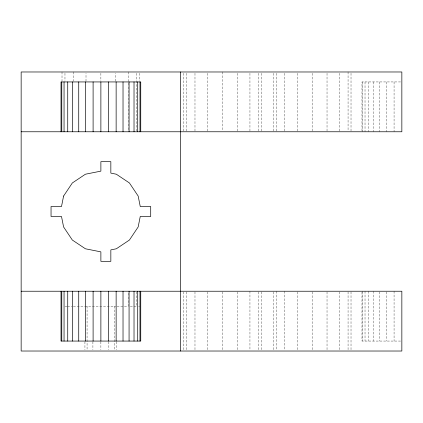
<?xml version="1.0" encoding="UTF-8"?>
<svg xmlns="http://www.w3.org/2000/svg" width="423" height="423" viewBox="0 0 423 423"><rect width="100%" height="100%" fill="white"/><g stroke="black" fill="none" stroke-linecap="round" stroke-linejoin="round"><path stroke-width="0.32" stroke-dasharray="2.12 1.59" d="M86.006 81.174L86.006 73.29M115.754 81.174L115.754 73.29M400.555 81.94L361.988 81.94L361.988 131.77M64.968 306.178L66.913 306.178M67.564 306.178L72.1 306.178M73.396 306.178L84.743 306.178M84.933 306.178L115.754 306.178M117.012 306.178L128.359 306.178L128.359 291.875M130.305 306.178L136.788 306.178L136.788 291.875M138.559 306.178L139.743 306.178M400.555 341.06L361.988 341.06L361.988 291.23M394.072 81.94L394.072 131.77M394.072 291.23L394.072 341.06M386.596 81.94L386.596 131.77M386.596 291.886L386.596 341.06M379.701 81.94L379.701 131.77M379.701 291.886L379.701 341.06M373.662 81.94L373.662 131.77M373.662 291.23L373.662 341.06M368.703 81.94L368.703 131.77M368.703 291.23L368.703 341.06M365.023 81.94L365.023 131.77M365.023 291.23L365.023 341.06M362.754 81.94L362.754 131.77M362.754 291.23L362.754 341.06M351.021 73.29L351.021 131.114M351.021 291.886L351.021 349.71M348.066 71.979L348.066 131.114M348.066 291.886L348.066 349.71M339.637 73.29L339.637 131.114M339.637 291.886L339.637 349.71M327.032 73.29L327.032 131.114M327.032 291.886L327.032 349.71M312.158 73.29L312.158 131.114M312.158 291.886L312.158 349.71M297.284 73.29L297.284 131.114M297.284 291.886L297.284 349.71M284.674 73.29L284.674 131.114M284.674 291.23L284.674 349.71M276.245 73.29L276.245 131.114M276.245 291.23L276.245 349.71M273.29 73.29L273.29 131.77M273.29 291.886L273.29 349.71M261.329 73.29L261.329 131.114M261.329 291.886L261.329 349.71M258.374 73.29L258.374 131.114M258.374 291.886L258.374 349.71M249.945 73.29L249.945 131.114M249.945 291.23L249.945 349.71M237.335 73.29L237.335 131.114M237.335 291.886L237.335 349.71M222.461 71.979L222.461 131.114M222.461 291.886L222.461 349.71M207.587 73.29L207.587 131.114M207.587 291.886L207.587 349.71M194.982 73.29L194.982 131.114M194.982 291.886L194.982 349.71M186.554 73.29L186.554 131.114M186.554 291.886L186.554 351.021M183.598 73.29L183.598 131.77M183.598 291.886L183.598 349.71M139.743 73.29L139.743 81.174M136.788 73.29L136.788 131.114M128.359 71.979L128.359 131.114M116.822 341.789L116.822 349.705M114.686 306.178L114.686 349.705M108.848 341.789L108.848 349.705M100.88 73.29L100.88 81.174M100.88 341.789L100.88 349.705M92.907 341.789L92.907 349.705M87.069 306.178L87.069 349.705M84.933 341.789L84.933 349.705M73.396 71.979L73.396 81.174M64.968 73.29L64.968 81.174M62.012 71.979L62.012 81.174"/><path stroke-width="0.63" d="M21.15 131.77L401.85 131.77L401.85 71.979L21.15 71.979L21.15 351.021L401.85 351.021L401.85 291.23L21.15 291.23M180.605 71.979L180.605 351.021M140.743 131.77L140.743 81.94L61.012 81.94L61.012 131.77M140.743 291.23L140.743 341.06L61.012 341.06L61.012 291.23M139.976 81.94L139.976 131.77M139.976 291.23L139.976 341.06M137.708 81.94L137.708 131.77M137.708 291.23L137.708 341.06M134.022 81.94L134.022 131.77M134.022 291.23L134.022 341.06M129.068 81.94L129.068 131.77M129.068 291.23L129.068 341.06M123.024 81.94L123.024 131.77M123.024 291.23L123.024 341.06M116.135 81.94L116.135 131.77M116.135 291.23L116.135 341.06M108.653 81.94L108.653 131.77M108.653 291.23L108.653 341.06M100.88 81.94L100.88 131.77M100.88 291.23L100.88 341.06M93.102 81.94L93.102 131.77M93.102 291.23L93.102 341.06M85.62 81.94L85.62 131.77M85.62 291.23L85.62 341.06M78.731 81.94L78.731 131.77M78.731 291.23L78.731 341.06M72.687 81.94L72.687 131.77M72.687 291.23L72.687 341.06M67.733 81.94L67.733 131.77M67.733 291.23L67.733 341.06M64.047 81.94L64.047 131.77M64.047 291.23L64.047 341.06M61.779 81.94L61.779 131.77M61.779 291.23L61.779 341.06M63.587 196.055L61.504 206.519L51.046 206.519L51.046 216.481L61.504 216.481L63.587 226.945L72.338 240.042L85.43 248.787L100.88 251.865L100.88 261.329L110.842 261.329L110.842 249.882L116.325 248.787L129.417 240.042L138.168 226.945L140.251 216.481L150.71 216.481L150.71 206.519L140.251 206.519L138.168 196.055L129.417 182.958L116.325 174.213L110.842 173.118L110.842 161.671L100.88 161.671L100.88 171.135L85.43 174.213L72.338 182.958L63.587 196.055"/></g></svg>
